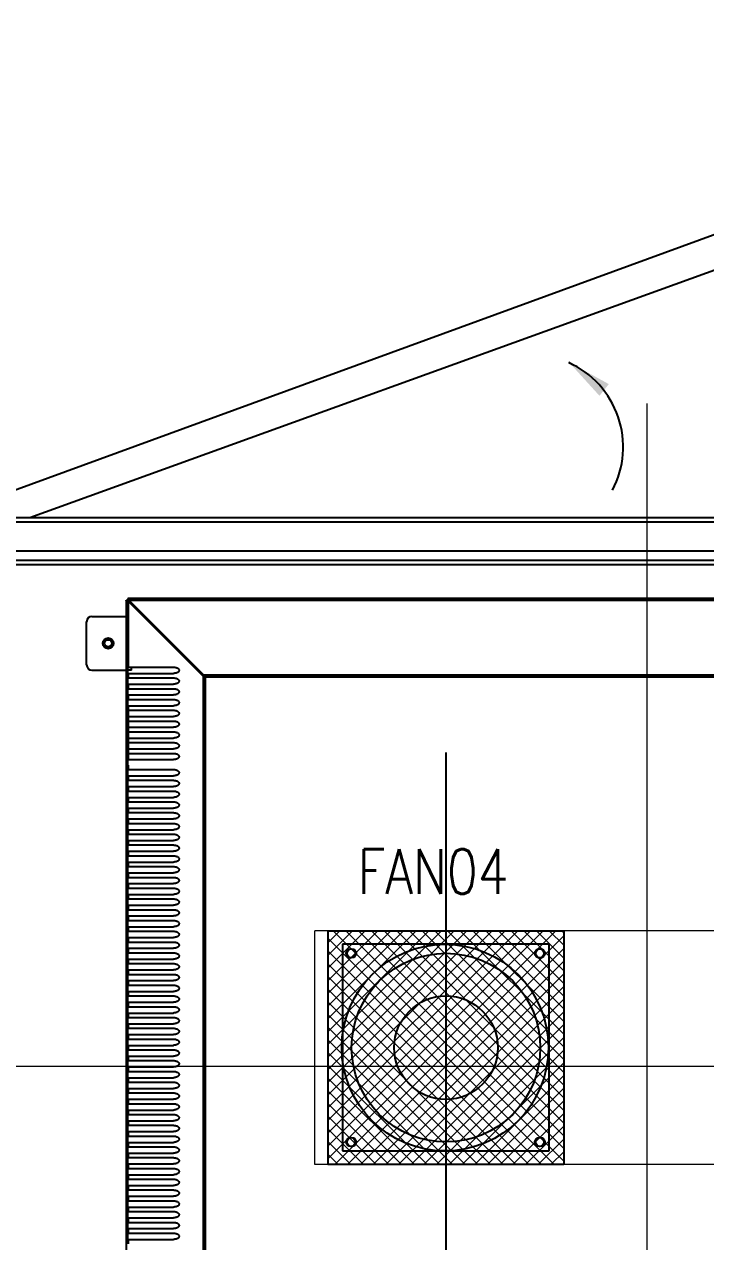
# Model space of a CAD drawing. Extents: x 79822 to 122366, y -56021 to -28815.
# Drawn here: x 84516 to 84895, y -47976 to -47299 of the extents above; entities that cross this region are included whole.
import ezdxf
from ezdxf.lldxf.tags import DXFTag

# ---------------------------------------------------------------- set-up
doc = ezdxf.new("R2010")
doc.units = 0
doc.header["$LTSCALE"] = 100
doc.header["$MEASUREMENT"] = 0
doc.layers.add('CABINET', color=7, linetype='Continuous')
doc.layers.add('PANEL', color=7, linetype='Continuous')
doc.styles.add('ROMANS', font='romans', dxfattribs={"width": 0.8, "height": 2})
tags = doc.linetypes.add('CENTER', pattern=[2, 1.25, -0.25, 0.25, -0.25]).pattern_tags.tags
tags[10:11] = [DXFTag(74, 4), DXFTag(75, 0), DXFTag(340, '0'), DXFTag(46, 1.0), DXFTag(50, 0.0), DXFTag(44, 0.0), DXFTag(45, 0.0)]
tags[8:9] = [DXFTag(74, 4), DXFTag(75, 0), DXFTag(340, '0'), DXFTag(46, 1.0), DXFTag(50, 0.0), DXFTag(44, 0.0), DXFTag(45, 0.0)]
tags[6:7] = [DXFTag(74, 4), DXFTag(75, 0), DXFTag(340, '0'), DXFTag(46, 1.0), DXFTag(50, 0.0), DXFTag(44, 0.0), DXFTag(45, 0.0)]
tags[4:5] = [DXFTag(74, 4), DXFTag(75, 0), DXFTag(340, '0'), DXFTag(46, 1.0), DXFTag(50, 0.0), DXFTag(44, 0.0), DXFTag(45, 0.0)]
tags = doc.linetypes.add('HIDDEN', pattern=[0.375, 0.25, -0.125]).pattern_tags.tags
tags[6:7] = [DXFTag(74, 4), DXFTag(75, 0), DXFTag(340, '0'), DXFTag(46, 1.0), DXFTag(50, 0.0), DXFTag(44, 0.0), DXFTag(45, 0.0)]
tags[4:5] = [DXFTag(74, 4), DXFTag(75, 0), DXFTag(340, '0'), DXFTag(46, 1.0), DXFTag(50, 0.0), DXFTag(44, 0.0), DXFTag(45, 0.0)]

# ---------------------------------------------------------------- blocks, each defined once
blk = doc.blocks.new('风机')
at = {"color": 3}
for p, q in [((0, 0), (0, -115)), ((115, 0), (0, 0)), ((115, -115), (115, 0)), ((0, -115), (115, -115))]:
    blk.add_line(p, q, dxfattribs=at)
for centre, major_axis, start_param, end_param in [((5, -5), (1.77, 1.77), 2.356194490187731, 8.639379797367317), ((57.5, -57.5), (37.12, 37.12), 2.356194490192193, 8.63937979737178), ((110, -5), (1.77, 1.77), 2.356194490188677, 8.639379797368264), ((5, -110), (-1.77, 1.77), 0.785398, 7.068583), ((110, -110), (-1.77, 1.77), 0.785398, 7.068583)]:
    blk.add_ellipse(centre, major_axis=major_axis, ratio=1, start_param=start_param, end_param=end_param, dxfattribs=at)

msp = doc.modelspace()

# ---------------------------------------------------------------- hatches: boundary and pattern name
at = {"linetype": 'HIDDEN', "lineweight": 20}
h = msp.add_hatch(dxfattribs=at)
h.set_pattern_fill('ANSI37', color=256, scale=40, angle=180, style=2)
h.set_pattern_definition([(135, (80606.464, -66624.8746), (3.5355339, 3.5355339), []), (45, (80606.464, -66624.8746), (3.5355339, -3.5355339), [])])
h.paths.add_polyline_path([(84816.42, -47933.38), (84685.42, -47933.38), (84685.42, -47803.38), (84816.42, -47803.38)])

# ---------------------------------------------------------------- linework, layer by layer
at = {"color": 1, "linetype": 'CENTER', "lineweight": 20}
for p, q in [((84862.92, -48453.74), (84862.92, -47509.89)), ((84424.26, -47878.7), (85295.9, -47878.7))]:
    msp.add_line(p, q, dxfattribs=at)
at = {"color": 7, "linetype": 'Continuous'}
for p, q in [((85257.42, -47573.51), (84470.02, -47573.51)), ((84470.02, -47575.81), (85257.42, -47575.81)), ((85225.42, -47592.01), (84500.42, -47592.01)), ((85225.42, -47597.35), (84500.42, -47597.35)), ((85225.42, -47599.65), (84500.42, -47599.65)), ((84572.92, -47619.35), (84572.92, -48327.35)), ((84572.92, -47619.35), (84574.02, -47619.35)), ((84573.92, -47618.35), (84573.92, -47619.45)), ((85151.92, -47618.35), (84573.92, -47618.35)), ((84574.52, -47619.45), (84574.52, -47619.95)), ((84616.21, -47661.14), (84574.52, -47619.45)), ((85151.32, -47619.45), (84574.52, -47619.45)), ((84574.02, -47619.95), (84574.02, -47656.6)), ((84615.71, -47661.64), (84574.02, -47619.95)), ((84574.02, -47619.95), (84574.52, -47619.95)), ((84616.21, -47661.64), (84574.52, -47619.95)), ((84550.92, -47655.35), (84550.92, -47631.35)), ((84553.92, -47628.35), (84572.92, -47628.35)), ((84553.92, -47658.35), (84572.92, -47658.35)), ((84572.92, -47656.6), (84599.34, -47656.6)), ((84572.92, -47660.1), (84599.34, -47660.1)), ((84573.92, -47660.1), (84573.92, -47656.6)), ((84575.92, -47658.35), (84573.92, -47658.35)), ((84574.02, -47660.1), (84574.02, -47662.6)), ((84575.92, -47658.35), (84575.92, -47656.6)), ((84572.92, -47662.6), (84599.34, -47662.6)), ((84572.92, -47666.1), (84599.34, -47666.1)), ((84573.92, -47666.1), (84573.92, -47662.6)), ((84574.02, -47666.1), (84574.02, -47668.6)), ((84615.71, -47661.64), (84615.71, -48285.06)), ((84615.71, -47661.64), (84616.21, -47661.64)), ((84616.21, -47661.14), (84616.21, -47661.64)), ((85109.63, -47661.14), (84616.21, -47661.14)), ((84616.81, -47662.24), (84616.81, -48284.46)), ((85109.03, -47662.24), (84616.81, -47662.24)), ((84572.92, -47668.6), (84599.34, -47668.6)), ((84572.92, -47672.1), (84599.34, -47672.1)), ((84573.92, -47672.1), (84573.92, -47668.6)), ((84574.02, -47672.1), (84574.02, -47674.6)), ((84572.92, -47674.6), (84599.34, -47674.6)), ((84572.92, -47678.1), (84599.34, -47678.1)), ((84573.92, -47678.1), (84573.92, -47674.6)), ((84574.02, -47678.1), (84574.02, -47680.6)), ((84572.92, -47680.6), (84599.34, -47680.6)), ((84572.92, -47684.1), (84599.34, -47684.1)), ((84572.92, -47686.6), (84599.34, -47686.6)), ((84573.92, -47684.1), (84573.92, -47680.6)), ((84573.92, -47687.1), (84573.92, -47683.6)), ((84573.92, -47690.1), (84573.92, -47686.6)), ((84574.02, -47681.1), (84574.02, -47683.6)), ((84574.02, -47684.1), (84574.02, -47686.6)), ((84574.02, -47687.1), (84574.02, -47689.6)), ((84572.92, -47690.1), (84599.34, -47690.1)), ((84572.92, -47692.6), (84599.34, -47692.6)), ((84573.92, -47693.1), (84573.92, -47689.6)), ((84573.92, -47696.1), (84573.92, -47692.6)), ((84574.02, -47690.1), (84574.02, -47692.6)), ((84574.02, -47693.1), (84574.02, -47695.6)), ((84572.92, -47696.1), (84599.34, -47696.1)), ((84572.92, -47698.6), (84599.34, -47698.6)), ((84573.92, -47699.1), (84573.92, -47695.6)), ((84573.92, -47702.1), (84573.92, -47698.6)), ((84574.02, -47696.1), (84574.02, -47698.6)), ((84574.02, -47699.1), (84574.02, -47701.6)), ((84572.92, -47702.1), (84599.34, -47702.1)), ((84572.92, -47704.6), (84599.34, -47704.6)), ((84573.92, -47705.1), (84573.92, -47701.6)), ((84573.92, -47708.1), (84573.92, -47704.6)), ((84574.02, -47702.1), (84574.02, -47704.6)), ((84574.02, -47705.1), (84574.02, -47707.6)), ((84572.92, -47708.1), (84599.34, -47708.1)), ((84572.92, -47713.6), (84599.34, -47713.6)), ((84573.92, -47711.1), (84573.92, -47707.6)), ((84573.92, -47789.1), (84573.92, -47710.6)), ((84573.92, -47717.1), (84573.92, -47713.6)), ((84574.02, -47711.1), (84574.02, -47713.6)), ((84572.92, -47717.1), (84599.34, -47717.1)), ((84572.92, -47719.6), (84599.34, -47719.6)), ((84573.92, -47723.1), (84573.92, -47719.6)), ((84574.02, -47717.1), (84574.02, -47719.6)), ((84572.92, -47723.1), (84599.34, -47723.1)), ((84572.92, -47725.6), (84599.34, -47725.6)), ((84573.92, -47729.1), (84573.92, -47725.6)), ((84574.02, -47723.1), (84574.02, -47725.6)), ((84572.92, -47729.1), (84599.34, -47729.1)), ((84572.92, -47731.6), (84599.34, -47731.6)), ((84573.92, -47735.1), (84573.92, -47731.6)), ((84574.02, -47729.1), (84574.02, -47731.6)), ((84572.92, -47735.1), (84599.34, -47735.1)), ((84572.92, -47737.6), (84599.34, -47737.6)), ((84572.92, -47741.1), (84599.34, -47741.1)), ((84573.92, -47741.1), (84573.92, -47737.6)), ((84574.02, -47735.1), (84574.02, -47737.6)), ((84574.02, -47741.1), (84574.02, -47743.6)), ((84572.92, -47743.6), (84599.34, -47743.6)), ((84572.92, -47747.1), (84599.34, -47747.1)), ((84573.92, -47747.1), (84573.92, -47743.6)), ((84574.02, -47747.1), (84574.02, -47749.6)), ((84572.92, -47749.6), (84599.34, -47749.6)), ((84572.92, -47753.1), (84599.34, -47753.1)), ((84573.92, -47753.1), (84573.92, -47749.6)), ((84574.02, -47753.1), (84574.02, -47755.6)), ((84572.92, -47755.6), (84599.34, -47755.6)), ((84572.92, -47759.1), (84599.34, -47759.1)), ((84572.92, -47761.6), (84599.34, -47761.6)), ((84573.92, -47759.1), (84573.92, -47755.6)), ((84573.92, -47765.1), (84573.92, -47761.6)), ((84574.02, -47759.1), (84574.02, -47761.6)), ((84572.92, -47765.1), (84599.34, -47765.1)), ((84572.92, -47767.6), (84599.34, -47767.6)), ((84573.92, -47771.1), (84573.92, -47767.6)), ((84574.02, -47765.1), (84574.02, -47767.6)), ((84572.92, -47771.1), (84599.34, -47771.1)), ((84572.92, -47773.6), (84599.34, -47773.6)), ((84573.92, -47777.1), (84573.92, -47773.6)), ((84574.02, -47771.1), (84574.02, -47773.6)), ((84572.92, -47777.1), (84599.34, -47777.1)), ((84572.92, -47779.6), (84599.34, -47779.6)), ((84573.92, -47783.1), (84573.92, -47779.6)), ((84574.02, -47777.1), (84574.02, -47779.6)), ((84572.92, -47783.1), (84599.34, -47783.1)), ((84572.92, -47785.6), (84599.34, -47785.6)), ((84573.92, -47789.1), (84573.92, -47785.6)), ((84574.02, -47783.1), (84574.02, -47785.6)), ((84572.92, -47789.1), (84599.34, -47789.1)), ((84572.92, -47789.1), (84599.34, -47789.1)), ((84572.92, -47791.6), (84599.34, -47791.6)), ((84572.92, -47791.6), (84599.34, -47791.6)), ((84572.92, -47795.1), (84599.34, -47795.1)), ((84572.92, -47795.1), (84599.34, -47795.1)), ((84573.92, -47795.1), (84573.92, -47791.6)), ((84573.92, -47795.1), (84573.92, -47791.6)), ((84574.02, -47789.1), (84574.02, -47791.6)), ((84574.02, -47789.1), (84574.02, -47791.6)), ((84574.02, -47795.1), (84574.02, -47797.6)), ((84574.02, -47795.1), (84574.02, -47797.6)), ((84572.92, -47797.6), (84599.34, -47797.6)), ((84572.92, -47797.6), (84599.34, -47797.6)), ((84572.92, -47801.1), (84599.34, -47801.1)), ((84572.92, -47801.1), (84599.34, -47801.1)), ((84573.92, -47801.1), (84573.92, -47797.6)), ((84573.92, -47801.1), (84573.92, -47797.6)), ((84574.02, -47801.1), (84574.02, -47803.6)), ((84574.02, -47801.1), (84574.02, -47803.6)), ((84572.92, -47803.6), (84599.34, -47803.6)), ((84572.92, -47803.6), (84599.34, -47803.6)), ((84572.92, -47807.1), (84599.34, -47807.1)), ((84572.92, -47807.1), (84599.34, -47807.1)), ((84573.92, -47807.1), (84573.92, -47803.6)), ((84573.92, -47807.1), (84573.92, -47803.6)), ((84574.02, -47807.1), (84574.02, -47809.6)), ((84574.02, -47807.1), (84574.02, -47809.6)), ((84572.92, -47809.6), (84599.34, -47809.6)), ((84572.92, -47809.6), (84599.34, -47809.6)), ((84572.92, -47813.1), (84599.34, -47813.1)), ((84572.92, -47813.1), (84599.34, -47813.1)), ((84572.92, -47815.6), (84599.34, -47815.6)), ((84573.92, -47813.1), (84573.92, -47809.6)), ((84573.92, -47813.1), (84573.92, -47809.6)), ((84573.92, -47819.1), (84573.92, -47815.6)), ((84574.02, -47813.1), (84574.02, -47815.6)), ((84572.92, -47819.1), (84599.34, -47819.1)), ((84572.92, -47821.6), (84599.34, -47821.6)), ((84573.92, -47825.1), (84573.92, -47821.6)), ((84574.02, -47819.1), (84574.02, -47821.6)), ((84572.92, -47825.1), (84599.34, -47825.1)), ((84572.92, -47827.6), (84599.34, -47827.6)), ((84573.92, -47831.1), (84573.92, -47827.6)), ((84574.02, -47825.1), (84574.02, -47827.6)), ((84572.92, -47831.1), (84599.34, -47831.1)), ((84572.92, -47833.6), (84599.34, -47833.6)), ((84573.92, -47837.1), (84573.92, -47833.6)), ((84574.02, -47831.1), (84574.02, -47833.6)), ((84572.92, -47837.1), (84599.34, -47837.1)), ((84572.92, -47839.6), (84599.34, -47839.6)), ((84573.92, -47843.1), (84573.92, -47839.6)), ((84574.02, -47837.1), (84574.02, -47839.6)), ((84572.92, -47843.1), (84599.34, -47843.1)), ((84572.92, -47845.6), (84599.34, -47845.6)), ((84572.92, -47849.1), (84599.34, -47849.1)), ((84573.92, -47849.1), (84573.92, -47845.6)), ((84574.02, -47843.1), (84574.02, -47845.6)), ((84574.02, -47849.1), (84574.02, -47851.6)), ((84572.92, -47851.6), (84599.34, -47851.6)), ((84572.92, -47855.1), (84599.34, -47855.1)), ((84573.92, -47855.1), (84573.92, -47851.6)), ((84574.02, -47855.1), (84574.02, -47857.6)), ((84572.92, -47857.6), (84599.34, -47857.6)), ((84572.92, -47861.1), (84599.34, -47861.1)), ((84573.92, -47861.1), (84573.92, -47857.6)), ((84574.02, -47861.1), (84574.02, -47863.6)), ((84572.92, -47863.6), (84599.34, -47863.6)), ((84572.92, -47867.1), (84599.34, -47867.1)), ((84572.92, -47869.6), (84599.34, -47869.6)), ((84573.92, -47867.1), (84573.92, -47863.6)), ((84573.92, -47873.1), (84573.92, -47869.6)), ((84574.02, -47867.1), (84574.02, -47869.6)), ((84572.92, -47873.1), (84599.34, -47873.1)), ((84572.92, -47875.6), (84599.34, -47875.6)), ((84573.92, -47879.1), (84573.92, -47875.6)), ((84574.02, -47873.1), (84574.02, -47875.6)), ((84572.92, -47879.1), (84599.34, -47879.1)), ((84572.92, -47881.6), (84599.34, -47881.6)), ((84573.92, -47885.1), (84573.92, -47881.6)), ((84574.02, -47879.1), (84574.02, -47881.6)), ((84572.92, -47885.1), (84599.34, -47885.1)), ((84572.92, -47887.6), (84599.34, -47887.6)), ((84573.92, -47891.1), (84573.92, -47887.6)), ((84574.02, -47885.1), (84574.02, -47887.6)), ((84572.92, -47891.1), (84599.34, -47891.1)), ((84572.92, -47893.6), (84599.34, -47893.6)), ((84572.92, -47897.1), (84599.34, -47897.1)), ((84573.92, -47897.1), (84573.92, -47893.6)), ((84574.02, -47891.1), (84574.02, -47893.6)), ((84574.02, -47897.1), (84574.02, -47899.6)), ((84572.92, -47899.6), (84599.34, -47899.6)), ((84572.92, -47903.1), (84599.34, -47903.1)), ((84573.92, -47903.1), (84573.92, -47899.6)), ((84574.02, -47903.1), (84574.02, -47905.6)), ((84572.92, -47905.6), (84599.34, -47905.6)), ((84572.92, -47909.1), (84599.34, -47909.1)), ((84573.92, -47909.1), (84573.92, -47905.6)), ((84574.02, -47909.1), (84574.02, -47911.6)), ((84572.92, -47911.6), (84599.34, -47911.6)), ((84572.92, -47915.1), (84599.34, -47915.1)), ((84572.92, -47917.6), (84599.34, -47917.6)), ((84573.92, -47915.1), (84573.92, -47911.6)), ((84573.92, -47921.1), (84573.92, -47917.6)), ((84574.02, -47915.1), (84574.02, -47917.6)), ((84572.92, -47921.1), (84599.34, -47921.1)), ((84572.92, -47923.6), (84599.34, -47923.6)), ((84573.92, -47927.1), (84573.92, -47923.6)), ((84574.02, -47921.1), (84574.02, -47923.6)), ((84572.92, -47927.1), (84599.34, -47927.1)), ((84572.92, -47929.6), (84599.34, -47929.6)), ((84573.92, -47933.1), (84573.92, -47929.6)), ((84574.02, -47927.1), (84574.02, -47929.6)), ((84572.92, -47933.1), (84599.34, -47933.1)), ((84572.92, -47935.6), (84599.34, -47935.6)), ((84573.92, -47939.1), (84573.92, -47935.6)), ((84574.02, -47933.1), (84574.02, -47935.6)), ((84572.92, -47939.1), (84599.34, -47939.1)), ((84572.92, -47941.6), (84599.34, -47941.6)), ((84573.92, -47945.1), (84573.92, -47941.6)), ((84574.02, -47939.1), (84574.02, -47941.6)), ((84572.92, -47945.1), (84599.34, -47945.1)), ((84572.92, -47947.6), (84599.34, -47947.6)), ((84572.92, -47951.1), (84599.34, -47951.1)), ((84573.92, -47951.1), (84573.92, -47947.6)), ((84574.02, -47945.1), (84574.02, -47947.6)), ((84574.02, -47951.1), (84574.02, -47953.6)), ((84572.92, -47953.6), (84599.34, -47953.6)), ((84572.92, -47957.1), (84599.34, -47957.1)), ((84573.92, -47957.1), (84573.92, -47953.6)), ((84574.02, -47957.1), (84574.02, -47959.6)), ((84572.92, -47959.6), (84599.34, -47959.6)), ((84572.92, -47963.1), (84599.34, -47963.1)), ((84573.92, -47963.1), (84573.92, -47959.6)), ((84574.02, -47963.1), (84574.02, -47965.6)), ((84572.92, -47965.6), (84599.34, -47965.6)), ((84572.92, -47969.1), (84599.34, -47969.1)), ((84572.92, -47971.6), (84599.34, -47971.6)), ((84573.92, -47969.1), (84573.92, -47965.6)), ((84573.92, -47975.1), (84573.92, -47971.6)), ((84574.02, -47969.1), (84574.02, -47971.6)), ((84572.92, -47975.1), (84599.34, -47975.1)), ((84574.02, -47975.1), (84574.02, -47977.6))]:
    msp.add_line(p, q, dxfattribs=at)
at = {"color": 5, "linetype": 'HIDDEN', "lineweight": 15, "ltscale": 30}
for p, q in [((85047.92, -47803.38), (84677.92, -47803.38)), ((84677.92, -47933.38), (84677.92, -47803.38)), ((85047.92, -47933.38), (84677.92, -47933.38))]:
    msp.add_line(p, q, dxfattribs=at)
at = {"linetype": 'HIDDEN'}
msp.add_lwpolyline([(84816.42, -47933.38), (84685.42, -47933.38), (84685.42, -47803.38), (84816.42, -47803.38)], close=True, dxfattribs=at)
at = {"color": 7, "linetype": 'Continuous'}
for radius in [3, 2]:
    msp.add_circle((84562.92, -47643.35), radius, dxfattribs=at)
at = {"color": 7, "linetype": 'HIDDEN'}
for centre, radius in [((84750.42, -47868.38), 57.5), ((84697.92, -47815.88), 2.5), ((84802.92, -47815.88), 2.5), ((84697.92, -47920.88), 2.5), ((84802.92, -47920.88), 2.5)]:
    msp.add_circle(centre, radius, dxfattribs=at)
at = {"color": 7, "linetype": 'Continuous'}
for centre, radius, start, end in [((84560.14, -47623.77), 15.02, 16.71863, 17.12156), ((84578.34, -47605.57), 15.02, 252.87844, 253.28137), ((84553.92, -47631.35), 3, 90, 180), ((84562.92, -47643.35), 2.5, 255, 195), ((84553.92, -47655.35), 3, 180, 270), ((84625.04, -47653.32), 12.13, 224.62001, 225.96324), ((84607.9, -47670.46), 12.13, 44.03676, 45.37999), ((84648.46, -47601.33), 68.64, 242.18687, 242.54681), ((84555.9, -47693.89), 68.64, 27.45319, 27.81313)]:
    msp.add_arc(centre, radius, start, end, dxfattribs=at)
for points, start_tangent, end_tangent in [([(84573.06, -47619.55), (84572.92, -47619.35)], (-0.79084, 0.612022), (0, 1)), ([(84574.12, -47618.48), (84573.92, -47618.35)], (-0.612022, 0.79084), (-1, 0)), ([(84574.12, -47619.42), (84573.92, -47619.35)], (-0.822198, 0.569202), (-1, 0)), ([(84574, -47619.55), (84573.92, -47619.35)], (-0.569202, 0.822198), (0, 1)), ([(84574.49, -47619.35), (84574.32, -47618.87), (84574.22, -47618.65), (84574.12, -47618.48)], (-0.294712, 0.955586), (-0.612022, 0.79084)), ([(84574.52, -47619.95), (84574.32, -47619.63), (84574.12, -47619.42)], (-0.482812, 0.875724), (-0.822198, 0.569202)), ([(84573.92, -47619.92), (84573.44, -47619.75), (84573.22, -47619.65), (84573.06, -47619.55)], (-0.955586, 0.294712), (-0.79084, 0.612022)), ([(84574.52, -47619.95), (84574.2, -47619.75), (84574, -47619.55)], (-0.875724, 0.482812), (-0.569202, 0.822198)), ([(84599.34, -47656.6), (84600.12, -47656.66), (84600.82, -47656.83), (84601.43, -47657.08), (84601.93, -47657.44), (84602.27, -47657.9), (84602.37, -47658.43), (84602.2, -47658.92), (84601.85, -47659.33), (84601.35, -47659.66), (84600.77, -47659.89), (84600.09, -47660.05), (84599.34, -47660.1)], (0.999961, -0.008789), (-0.999962, -0.008666)), ([(84599.34, -47662.6), (84600.12, -47662.66), (84600.82, -47662.83), (84601.43, -47663.08), (84601.93, -47663.44), (84602.27, -47663.9), (84602.37, -47664.43), (84602.2, -47664.92), (84601.85, -47665.33), (84601.35, -47665.66), (84600.77, -47665.89), (84600.09, -47666.05), (84599.34, -47666.1)], (0.999961, -0.008789), (-0.999962, -0.008666)), ([(84615.71, -47661.64), (84616.06, -47661.84), (84616.43, -47662.04)], (0.856944, -0.515409), (0.883981, -0.467523)), ([(84616.21, -47661.14), (84616.41, -47661.49), (84616.61, -47661.86)], (0.515409, -0.856944), (0.467523, -0.883981)), ([(84616.21, -47661.64), (84616.4, -47661.84)], (0.671784, -0.740747), (0.701407, -0.712761)), ([(84616.21, -47661.64), (84616.41, -47661.83)], (0.740747, -0.671784), (0.712761, -0.701407)), ([(84599.34, -47668.6), (84600.12, -47668.66), (84600.82, -47668.83), (84601.43, -47669.08), (84601.93, -47669.44), (84602.27, -47669.9), (84602.37, -47670.43), (84602.2, -47670.92), (84601.85, -47671.33), (84601.35, -47671.66), (84600.77, -47671.89), (84600.09, -47672.05), (84599.34, -47672.1)], (0.999961, -0.008789), (-0.999962, -0.008666)), ([(84599.34, -47674.6), (84600.12, -47674.66), (84600.82, -47674.83), (84601.43, -47675.08), (84601.93, -47675.44), (84602.27, -47675.9), (84602.37, -47676.43), (84602.2, -47676.92), (84601.85, -47677.33), (84601.35, -47677.66), (84600.77, -47677.89), (84600.09, -47678.05), (84599.34, -47678.1)], (0.999961, -0.008789), (-0.999962, -0.008666)), ([(84599.34, -47680.6), (84600.12, -47680.66), (84600.82, -47680.83), (84601.43, -47681.08), (84601.93, -47681.44), (84602.27, -47681.9), (84602.37, -47682.43), (84602.2, -47682.92), (84601.85, -47683.33), (84601.35, -47683.66), (84600.77, -47683.89), (84600.09, -47684.05), (84599.34, -47684.1)], (0.999961, -0.008789), (-0.999962, -0.008666)), ([(84599.34, -47686.6), (84600.12, -47686.66), (84600.82, -47686.83), (84601.43, -47687.08), (84601.93, -47687.44), (84602.27, -47687.9), (84602.37, -47688.43), (84602.2, -47688.92), (84601.85, -47689.33), (84601.35, -47689.66), (84600.77, -47689.89), (84600.09, -47690.05), (84599.34, -47690.1)], (0.999961, -0.008789), (-0.999962, -0.008666)), ([(84599.34, -47692.6), (84600.12, -47692.66), (84600.82, -47692.83), (84601.43, -47693.08), (84601.93, -47693.44), (84602.27, -47693.9), (84602.37, -47694.43), (84602.2, -47694.92), (84601.85, -47695.33), (84601.35, -47695.66), (84600.77, -47695.89), (84600.09, -47696.05), (84599.34, -47696.1)], (0.999961, -0.008789), (-0.999962, -0.008666)), ([(84599.34, -47698.6), (84600.12, -47698.66), (84600.82, -47698.83), (84601.43, -47699.08), (84601.93, -47699.44), (84602.27, -47699.9), (84602.37, -47700.43), (84602.2, -47700.92), (84601.85, -47701.33), (84601.35, -47701.66), (84600.77, -47701.89), (84600.09, -47702.05), (84599.34, -47702.1)], (0.999961, -0.008789), (-0.999962, -0.008666)), ([(84599.34, -47704.6), (84600.12, -47704.66), (84600.82, -47704.83), (84601.43, -47705.08), (84601.93, -47705.44), (84602.27, -47705.9), (84602.37, -47706.43), (84602.2, -47706.92), (84601.85, -47707.33), (84601.35, -47707.66), (84600.77, -47707.89), (84600.09, -47708.05), (84599.34, -47708.1)], (0.999961, -0.008789), (-0.999962, -0.008666)), ([(84599.34, -47713.6), (84600.12, -47713.66), (84600.82, -47713.83), (84601.43, -47714.08), (84601.93, -47714.44), (84602.27, -47714.9), (84602.37, -47715.43), (84602.2, -47715.92), (84601.85, -47716.33), (84601.35, -47716.66), (84600.77, -47716.89), (84600.09, -47717.05), (84599.34, -47717.1)], (0.999961, -0.008789), (-0.999962, -0.008666)), ([(84599.34, -47719.6), (84600.12, -47719.66), (84600.82, -47719.83), (84601.43, -47720.08), (84601.93, -47720.44), (84602.27, -47720.9), (84602.37, -47721.43), (84602.2, -47721.92), (84601.85, -47722.33), (84601.35, -47722.66), (84600.77, -47722.89), (84600.09, -47723.05), (84599.34, -47723.1)], (0.999961, -0.008789), (-0.999962, -0.008666)), ([(84599.34, -47725.6), (84600.12, -47725.66), (84600.82, -47725.83), (84601.43, -47726.08), (84601.93, -47726.44), (84602.27, -47726.9), (84602.37, -47727.43), (84602.2, -47727.92), (84601.85, -47728.33), (84601.35, -47728.66), (84600.77, -47728.89), (84600.09, -47729.05), (84599.34, -47729.1)], (0.999961, -0.008789), (-0.999962, -0.008666)), ([(84599.34, -47731.6), (84600.12, -47731.66), (84600.82, -47731.83), (84601.43, -47732.08), (84601.93, -47732.44), (84602.27, -47732.9), (84602.37, -47733.43), (84602.2, -47733.92), (84601.85, -47734.33), (84601.35, -47734.66), (84600.77, -47734.89), (84600.09, -47735.05), (84599.34, -47735.1)], (0.999961, -0.008789), (-0.999962, -0.008666)), ([(84599.34, -47737.6), (84600.12, -47737.66), (84600.82, -47737.83), (84601.43, -47738.08), (84601.93, -47738.44), (84602.27, -47738.9), (84602.37, -47739.43), (84602.2, -47739.92), (84601.85, -47740.33), (84601.35, -47740.66), (84600.77, -47740.89), (84600.09, -47741.05), (84599.34, -47741.1)], (0.999961, -0.008789), (-0.999962, -0.008666)), ([(84599.34, -47743.6), (84600.12, -47743.66), (84600.82, -47743.83), (84601.43, -47744.08), (84601.93, -47744.44), (84602.27, -47744.9), (84602.37, -47745.43), (84602.2, -47745.92), (84601.85, -47746.33), (84601.35, -47746.66), (84600.77, -47746.89), (84600.09, -47747.05), (84599.34, -47747.1)], (0.999961, -0.008789), (-0.999962, -0.008666)), ([(84599.34, -47749.6), (84600.12, -47749.66), (84600.82, -47749.83), (84601.43, -47750.08), (84601.93, -47750.44), (84602.27, -47750.9), (84602.37, -47751.43), (84602.2, -47751.92), (84601.85, -47752.33), (84601.35, -47752.66), (84600.77, -47752.89), (84600.09, -47753.05), (84599.34, -47753.1)], (0.999961, -0.008789), (-0.999962, -0.008666)), ([(84599.34, -47755.6), (84600.12, -47755.66), (84600.82, -47755.83), (84601.43, -47756.08), (84601.93, -47756.44), (84602.27, -47756.9), (84602.37, -47757.43), (84602.2, -47757.92), (84601.85, -47758.33), (84601.35, -47758.66), (84600.77, -47758.89), (84600.09, -47759.05), (84599.34, -47759.1)], (0.999961, -0.008789), (-0.999962, -0.008666)), ([(84599.34, -47761.6), (84600.12, -47761.66), (84600.82, -47761.83), (84601.43, -47762.08), (84601.93, -47762.44), (84602.27, -47762.9), (84602.37, -47763.43), (84602.2, -47763.92), (84601.85, -47764.33), (84601.35, -47764.66), (84600.77, -47764.89), (84600.09, -47765.05), (84599.34, -47765.1)], (0.999961, -0.008789), (-0.999962, -0.008666)), ([(84599.34, -47767.6), (84600.12, -47767.66), (84600.82, -47767.83), (84601.43, -47768.08), (84601.93, -47768.44), (84602.27, -47768.9), (84602.37, -47769.43), (84602.2, -47769.92), (84601.85, -47770.33), (84601.35, -47770.66), (84600.77, -47770.89), (84600.09, -47771.05), (84599.34, -47771.1)], (0.999961, -0.008789), (-0.999962, -0.008666)), ([(84599.34, -47773.6), (84600.12, -47773.66), (84600.82, -47773.83), (84601.43, -47774.08), (84601.93, -47774.44), (84602.27, -47774.9), (84602.37, -47775.43), (84602.2, -47775.92), (84601.85, -47776.33), (84601.35, -47776.66), (84600.77, -47776.89), (84600.09, -47777.05), (84599.34, -47777.1)], (0.999961, -0.008789), (-0.999962, -0.008666)), ([(84599.34, -47779.6), (84600.12, -47779.66), (84600.82, -47779.83), (84601.43, -47780.08), (84601.93, -47780.44), (84602.27, -47780.9), (84602.37, -47781.43), (84602.2, -47781.92), (84601.85, -47782.33), (84601.35, -47782.66), (84600.77, -47782.89), (84600.09, -47783.05), (84599.34, -47783.1)], (0.999961, -0.008789), (-0.999962, -0.008666)), ([(84599.34, -47785.6), (84600.12, -47785.66), (84600.82, -47785.83), (84601.43, -47786.08), (84601.93, -47786.44), (84602.27, -47786.9), (84602.37, -47787.43), (84602.2, -47787.92), (84601.85, -47788.33), (84601.35, -47788.66), (84600.77, -47788.89), (84600.09, -47789.05), (84599.34, -47789.1)], (0.999961, -0.008789), (-0.999962, -0.008666)), ([(84599.34, -47791.6), (84600.12, -47791.66), (84600.82, -47791.83), (84601.43, -47792.08), (84601.93, -47792.44), (84602.27, -47792.9), (84602.37, -47793.43), (84602.2, -47793.92), (84601.85, -47794.33), (84601.35, -47794.66), (84600.77, -47794.89), (84600.09, -47795.05), (84599.34, -47795.1)], (0.999961, -0.008789), (-0.999962, -0.008666)), ([(84599.34, -47791.6), (84600.12, -47791.66), (84600.82, -47791.83), (84601.43, -47792.08), (84601.93, -47792.44), (84602.27, -47792.9), (84602.37, -47793.43), (84602.2, -47793.92), (84601.85, -47794.33), (84601.35, -47794.66), (84600.77, -47794.89), (84600.09, -47795.05), (84599.34, -47795.1)], (0.999961, -0.008789), (-0.999962, -0.008666)), ([(84599.34, -47797.6), (84600.12, -47797.66), (84600.82, -47797.83), (84601.43, -47798.08), (84601.93, -47798.44), (84602.27, -47798.9), (84602.37, -47799.43), (84602.2, -47799.92), (84601.85, -47800.33), (84601.35, -47800.66), (84600.77, -47800.89), (84600.09, -47801.05), (84599.34, -47801.1)], (0.999961, -0.008789), (-0.999962, -0.008666)), ([(84599.34, -47797.6), (84600.12, -47797.66), (84600.82, -47797.83), (84601.43, -47798.08), (84601.93, -47798.44), (84602.27, -47798.9), (84602.37, -47799.43), (84602.2, -47799.92), (84601.85, -47800.33), (84601.35, -47800.66), (84600.77, -47800.89), (84600.09, -47801.05), (84599.34, -47801.1)], (0.999961, -0.008789), (-0.999962, -0.008666)), ([(84599.34, -47803.6), (84600.12, -47803.66), (84600.82, -47803.83), (84601.43, -47804.08), (84601.93, -47804.44), (84602.27, -47804.9), (84602.37, -47805.43), (84602.2, -47805.92), (84601.85, -47806.33), (84601.35, -47806.66), (84600.77, -47806.89), (84600.09, -47807.05), (84599.34, -47807.1)], (0.999961, -0.008789), (-0.999962, -0.008666)), ([(84599.34, -47803.6), (84600.12, -47803.66), (84600.82, -47803.83), (84601.43, -47804.08), (84601.93, -47804.44), (84602.27, -47804.9), (84602.37, -47805.43), (84602.2, -47805.92), (84601.85, -47806.33), (84601.35, -47806.66), (84600.77, -47806.89), (84600.09, -47807.05), (84599.34, -47807.1)], (0.999961, -0.008789), (-0.999962, -0.008666)), ([(84599.34, -47809.6), (84600.12, -47809.66), (84600.82, -47809.83), (84601.43, -47810.08), (84601.93, -47810.44), (84602.27, -47810.9), (84602.37, -47811.43), (84602.2, -47811.92), (84601.85, -47812.33), (84601.35, -47812.66), (84600.77, -47812.89), (84600.09, -47813.05), (84599.34, -47813.1)], (0.999961, -0.008789), (-0.999962, -0.008666)), ([(84599.34, -47809.6), (84600.12, -47809.66), (84600.82, -47809.83), (84601.43, -47810.08), (84601.93, -47810.44), (84602.27, -47810.9), (84602.37, -47811.43), (84602.2, -47811.92), (84601.85, -47812.33), (84601.35, -47812.66), (84600.77, -47812.89), (84600.09, -47813.05), (84599.34, -47813.1)], (0.999961, -0.008789), (-0.999962, -0.008666)), ([(84599.34, -47815.6), (84600.12, -47815.66), (84600.82, -47815.83), (84601.43, -47816.08), (84601.93, -47816.44), (84602.27, -47816.9), (84602.37, -47817.43), (84602.2, -47817.92), (84601.85, -47818.33), (84601.35, -47818.66), (84600.77, -47818.89), (84600.09, -47819.05), (84599.34, -47819.1)], (0.999961, -0.008789), (-0.999962, -0.008666)), ([(84599.34, -47821.6), (84600.12, -47821.66), (84600.82, -47821.83), (84601.43, -47822.08), (84601.93, -47822.44), (84602.27, -47822.9), (84602.37, -47823.43), (84602.2, -47823.92), (84601.85, -47824.33), (84601.35, -47824.66), (84600.77, -47824.89), (84600.09, -47825.05), (84599.34, -47825.1)], (0.999961, -0.008789), (-0.999962, -0.008666)), ([(84599.34, -47827.6), (84600.12, -47827.66), (84600.82, -47827.83), (84601.43, -47828.08), (84601.93, -47828.44), (84602.27, -47828.9), (84602.37, -47829.43), (84602.2, -47829.92), (84601.85, -47830.33), (84601.35, -47830.66), (84600.77, -47830.89), (84600.09, -47831.05), (84599.34, -47831.1)], (0.999961, -0.008789), (-0.999962, -0.008666)), ([(84599.34, -47833.6), (84600.12, -47833.66), (84600.82, -47833.83), (84601.43, -47834.08), (84601.93, -47834.44), (84602.27, -47834.9), (84602.37, -47835.43), (84602.2, -47835.92), (84601.85, -47836.33), (84601.35, -47836.66), (84600.77, -47836.89), (84600.09, -47837.05), (84599.34, -47837.1)], (0.999961, -0.008789), (-0.999962, -0.008666)), ([(84599.34, -47839.6), (84600.12, -47839.66), (84600.82, -47839.83), (84601.43, -47840.08), (84601.93, -47840.44), (84602.27, -47840.9), (84602.37, -47841.43), (84602.2, -47841.92), (84601.85, -47842.33), (84601.35, -47842.66), (84600.77, -47842.89), (84600.09, -47843.05), (84599.34, -47843.1)], (0.999961, -0.008789), (-0.999962, -0.008666)), ([(84599.34, -47845.6), (84600.12, -47845.66), (84600.82, -47845.83), (84601.43, -47846.08), (84601.93, -47846.44), (84602.27, -47846.9), (84602.37, -47847.43), (84602.2, -47847.92), (84601.85, -47848.33), (84601.35, -47848.66), (84600.77, -47848.89), (84600.09, -47849.05), (84599.34, -47849.1)], (0.999961, -0.008789), (-0.999962, -0.008666)), ([(84599.34, -47851.6), (84600.12, -47851.66), (84600.82, -47851.83), (84601.43, -47852.08), (84601.93, -47852.44), (84602.27, -47852.9), (84602.37, -47853.43), (84602.2, -47853.92), (84601.85, -47854.33), (84601.35, -47854.66), (84600.77, -47854.89), (84600.09, -47855.05), (84599.34, -47855.1)], (0.999961, -0.008789), (-0.999962, -0.008666)), ([(84599.34, -47857.6), (84600.12, -47857.66), (84600.82, -47857.83), (84601.43, -47858.08), (84601.93, -47858.44), (84602.27, -47858.9), (84602.37, -47859.43), (84602.2, -47859.92), (84601.85, -47860.33), (84601.35, -47860.66), (84600.77, -47860.89), (84600.09, -47861.05), (84599.34, -47861.1)], (0.999961, -0.008789), (-0.999962, -0.008666)), ([(84599.34, -47863.6), (84600.12, -47863.66), (84600.82, -47863.83), (84601.43, -47864.08), (84601.93, -47864.44), (84602.27, -47864.9), (84602.37, -47865.43), (84602.2, -47865.92), (84601.85, -47866.33), (84601.35, -47866.66), (84600.77, -47866.89), (84600.09, -47867.05), (84599.34, -47867.1)], (0.999961, -0.008789), (-0.999962, -0.008666)), ([(84599.34, -47869.6), (84600.12, -47869.66), (84600.82, -47869.83), (84601.43, -47870.08), (84601.93, -47870.44), (84602.27, -47870.9), (84602.37, -47871.43), (84602.2, -47871.92), (84601.85, -47872.33), (84601.35, -47872.66), (84600.77, -47872.89), (84600.09, -47873.05), (84599.34, -47873.1)], (0.999961, -0.008789), (-0.999962, -0.008666)), ([(84599.34, -47875.6), (84600.12, -47875.66), (84600.82, -47875.83), (84601.43, -47876.08), (84601.93, -47876.44), (84602.27, -47876.9), (84602.37, -47877.43), (84602.2, -47877.92), (84601.85, -47878.33), (84601.35, -47878.66), (84600.77, -47878.89), (84600.09, -47879.05), (84599.34, -47879.1)], (0.999961, -0.008789), (-0.999962, -0.008666)), ([(84599.34, -47881.6), (84600.12, -47881.66), (84600.82, -47881.83), (84601.43, -47882.08), (84601.93, -47882.44), (84602.27, -47882.9), (84602.37, -47883.43), (84602.2, -47883.92), (84601.85, -47884.33), (84601.35, -47884.66), (84600.77, -47884.89), (84600.09, -47885.05), (84599.34, -47885.1)], (0.999961, -0.008789), (-0.999962, -0.008666)), ([(84599.34, -47887.6), (84600.12, -47887.66), (84600.82, -47887.83), (84601.43, -47888.08), (84601.93, -47888.44), (84602.27, -47888.9), (84602.37, -47889.43), (84602.2, -47889.92), (84601.85, -47890.33), (84601.35, -47890.66), (84600.77, -47890.89), (84600.09, -47891.05), (84599.34, -47891.1)], (0.999961, -0.008789), (-0.999962, -0.008666)), ([(84599.34, -47893.6), (84600.12, -47893.66), (84600.82, -47893.83), (84601.43, -47894.08), (84601.93, -47894.44), (84602.27, -47894.9), (84602.37, -47895.43), (84602.2, -47895.92), (84601.85, -47896.33), (84601.35, -47896.66), (84600.77, -47896.89), (84600.09, -47897.05), (84599.34, -47897.1)], (0.999961, -0.008789), (-0.999962, -0.008666)), ([(84599.34, -47899.6), (84600.12, -47899.66), (84600.82, -47899.83), (84601.43, -47900.08), (84601.93, -47900.44), (84602.27, -47900.9), (84602.37, -47901.43), (84602.2, -47901.92), (84601.85, -47902.33), (84601.35, -47902.66), (84600.77, -47902.89), (84600.09, -47903.05), (84599.34, -47903.1)], (0.999961, -0.008789), (-0.999962, -0.008666)), ([(84599.34, -47905.6), (84600.12, -47905.66), (84600.82, -47905.83), (84601.43, -47906.08), (84601.93, -47906.44), (84602.27, -47906.9), (84602.37, -47907.43), (84602.2, -47907.92), (84601.85, -47908.33), (84601.35, -47908.66), (84600.77, -47908.89), (84600.09, -47909.05), (84599.34, -47909.1)], (0.999961, -0.008789), (-0.999962, -0.008666)), ([(84599.34, -47911.6), (84600.12, -47911.66), (84600.82, -47911.83), (84601.43, -47912.08), (84601.93, -47912.44), (84602.27, -47912.9), (84602.37, -47913.43), (84602.2, -47913.92), (84601.85, -47914.33), (84601.35, -47914.66), (84600.77, -47914.89), (84600.09, -47915.05), (84599.34, -47915.1)], (0.999961, -0.008789), (-0.999962, -0.008666)), ([(84599.34, -47917.6), (84600.12, -47917.66), (84600.82, -47917.83), (84601.43, -47918.08), (84601.93, -47918.44), (84602.27, -47918.9), (84602.37, -47919.43), (84602.2, -47919.92), (84601.85, -47920.33), (84601.35, -47920.66), (84600.77, -47920.89), (84600.09, -47921.05), (84599.34, -47921.1)], (0.999961, -0.008789), (-0.999962, -0.008666)), ([(84599.34, -47923.6), (84600.12, -47923.66), (84600.82, -47923.83), (84601.43, -47924.08), (84601.93, -47924.44), (84602.27, -47924.9), (84602.37, -47925.43), (84602.2, -47925.92), (84601.85, -47926.33), (84601.35, -47926.66), (84600.77, -47926.89), (84600.09, -47927.05), (84599.34, -47927.1)], (0.999961, -0.008789), (-0.999962, -0.008666)), ([(84599.34, -47929.6), (84600.12, -47929.66), (84600.82, -47929.83), (84601.43, -47930.08), (84601.93, -47930.44), (84602.27, -47930.9), (84602.37, -47931.43), (84602.2, -47931.92), (84601.85, -47932.33), (84601.35, -47932.66), (84600.77, -47932.89), (84600.09, -47933.05), (84599.34, -47933.1)], (0.999961, -0.008789), (-0.999962, -0.008666)), ([(84599.34, -47935.6), (84600.12, -47935.66), (84600.82, -47935.83), (84601.43, -47936.08), (84601.93, -47936.44), (84602.27, -47936.9), (84602.37, -47937.43), (84602.2, -47937.92), (84601.85, -47938.33), (84601.35, -47938.66), (84600.77, -47938.89), (84600.09, -47939.05), (84599.34, -47939.1)], (0.999961, -0.008789), (-0.999962, -0.008666)), ([(84599.34, -47941.6), (84600.12, -47941.66), (84600.82, -47941.83), (84601.43, -47942.08), (84601.93, -47942.44), (84602.27, -47942.9), (84602.37, -47943.43), (84602.2, -47943.92), (84601.85, -47944.33), (84601.35, -47944.66), (84600.77, -47944.89), (84600.09, -47945.05), (84599.34, -47945.1)], (0.999961, -0.008789), (-0.999962, -0.008666)), ([(84599.34, -47947.6), (84600.12, -47947.66), (84600.82, -47947.83), (84601.43, -47948.08), (84601.93, -47948.44), (84602.27, -47948.9), (84602.37, -47949.43), (84602.2, -47949.92), (84601.85, -47950.33), (84601.35, -47950.66), (84600.77, -47950.89), (84600.09, -47951.05), (84599.34, -47951.1)], (0.999961, -0.008789), (-0.999962, -0.008666)), ([(84599.34, -47953.6), (84600.12, -47953.66), (84600.82, -47953.83), (84601.43, -47954.08), (84601.93, -47954.44), (84602.27, -47954.9), (84602.37, -47955.43), (84602.2, -47955.92), (84601.85, -47956.33), (84601.35, -47956.66), (84600.77, -47956.89), (84600.09, -47957.05), (84599.34, -47957.1)], (0.999961, -0.008789), (-0.999962, -0.008666)), ([(84599.34, -47959.6), (84600.12, -47959.66), (84600.82, -47959.83), (84601.43, -47960.08), (84601.93, -47960.44), (84602.27, -47960.9), (84602.37, -47961.43), (84602.2, -47961.92), (84601.85, -47962.33), (84601.35, -47962.66), (84600.77, -47962.89), (84600.09, -47963.05), (84599.34, -47963.1)], (0.999961, -0.008789), (-0.999962, -0.008666)), ([(84599.34, -47965.6), (84600.12, -47965.66), (84600.82, -47965.83), (84601.43, -47966.08), (84601.93, -47966.44), (84602.27, -47966.9), (84602.37, -47967.43), (84602.2, -47967.92), (84601.85, -47968.33), (84601.35, -47968.66), (84600.77, -47968.89), (84600.09, -47969.05), (84599.34, -47969.1)], (0.999961, -0.008789), (-0.999962, -0.008666)), ([(84599.34, -47971.6), (84600.12, -47971.66), (84600.82, -47971.83), (84601.43, -47972.08), (84601.93, -47972.44), (84602.27, -47972.9), (84602.37, -47973.43), (84602.2, -47973.92), (84601.85, -47974.33), (84601.35, -47974.66), (84600.77, -47974.89), (84600.09, -47975.05), (84599.34, -47975.1)], (0.999961, -0.008789), (-0.999962, -0.008666))]:
    msp.add_spline(points, degree=3, dxfattribs=dict(at, start_tangent=start_tangent, end_tangent=end_tangent))
at = {"layer": 'CABINET', "color": 1, "linetype": 'CENTER'}
msp.add_line((84750.92, -47704.15), (84750.92, -48252.29), dxfattribs=at)
at = {"layer": 'CABINET', "color": 3, "linetype": 'CENTER'}
msp.add_circle((84750.92, -47868.38), 28.81, dxfattribs=at)
at = {"layer": 'PANEL', "linetype": 'HIDDEN'}
for p, q in [((85220.32, -47298.88), (84469.01, -47573.47)), ((85228.06, -47317.38), (84519.26, -47573.51))]:
    msp.add_line(p, q, dxfattribs=at)
at = {"layer": 'PANEL'}
msp.add_arc((84798.02, -47534.06), 51.49, 332.18894, 65.71907, dxfattribs=at)
at = {"layer": 'PANEL', "color": 0, "linetype": 'ByBlock'}
msp.add_solid([(84841.52, -47499.08), (84836.36, -47505.62), (84819.31, -47486.87)], dxfattribs=at)

# ---------------------------------------------------------------- block references
at = {"color": 3}
msp.add_blockref('风机', (84693.42, -47810.88), dxfattribs=at)

# ---------------------------------------------------------------- texts
at = {"color": 7, "style": 'ROMANS', "width": 0.8}
msp.add_text('FAN04', height=25, dxfattribs=at).set_placement((84701.71, -47782.87))

doc.saveas('drawing.dxf')
